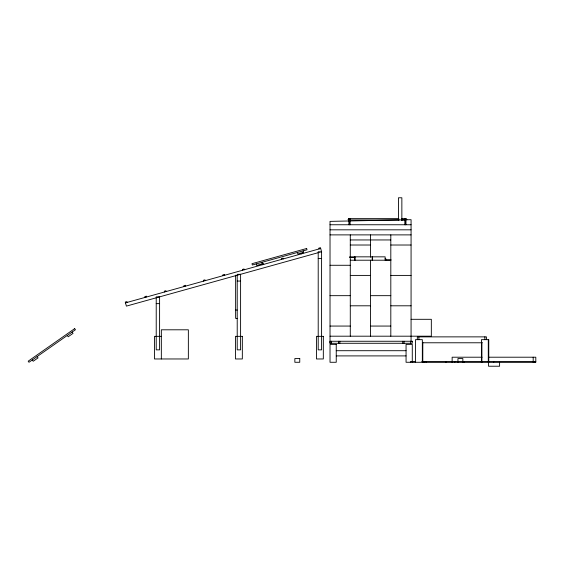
<?xml version="1.0" encoding="UTF-8"?>
<svg xmlns="http://www.w3.org/2000/svg" width="564" height="564" viewBox="0 0 564 564"><rect width="100%" height="100%" fill="white"/><g stroke="black" fill="none" stroke-linecap="round" stroke-linejoin="round"><path stroke-width="0.85" d="M125.49 302.868L320.683 248.498M405.932 218.536L405.932 219.544M348.996 218.635L398.847 218.635M401.462 218.635L405.932 218.635M406.031 219.445L406.94 219.544L405.826 219.65M349.095 219.65L347.981 219.544L348.89 219.445L348.89 218.536L348.996 219.544M349.913 219.988L399.241 219.988M401.744 219.988L405.008 219.988M330.025 224.754L411.071 224.754M330.025 229.823L411.071 229.823M330.025 234.885L411.071 234.885M350.286 239.954L390.81 239.954M350.286 245.016L370.548 245.016M390.81 245.016L411.071 245.016M349.574 256.839L385.141 256.839L385.141 260.216M349.617 257.48L354.749 257.48M318.209 258.502L321.586 258.502M385.141 258.523L385.748 258.523L385.748 260.216M385.832 259.877L391.099 259.877M350.286 260.216L390.81 260.216M330.025 265.277L350.286 265.277M350.286 275.408L370.548 275.408M390.81 275.408L411.071 275.408M237.218 281.062L240.595 281.062M330.025 295.67L350.286 295.67M370.548 295.67L390.81 295.67M156.221 303.629L159.598 303.629M350.286 305.801L370.548 305.801M390.81 305.801L411.071 305.801M235.632 310.045L237.218 310.045M237.218 318.399L235.632 318.399L235.632 275.176M411.071 319.309L431.333 319.309L431.333 336.193L330.025 336.193M330.025 326.062L350.286 326.062M370.548 326.062L390.81 326.062M161.339 336.348L154.48 336.348L154.48 358.965L188.355 358.965L188.355 329.799L161.339 329.799L161.339 358.965M422.429 342.778L482.227 342.778M336.243 350.709L406.059 350.709M336.243 355.905L406.059 355.905M482.086 357.209L452.138 357.209L452.138 362.278M489.108 357.209L535.8 357.209L535.8 362.278L406.059 362.278L406.059 344.378L412.277 344.378L412.277 362.278M415.633 361.665L410.38 361.665L410.38 362.278M421.759 361.665L535.8 361.665M72.129 332.062L73.038 333.359L68.195 336.75L67.285 335.446M37.132 356.561L38.049 357.865L33.206 361.249L32.296 359.952M319.055 248.95L318.829 248.139L320.458 247.681L321.586 251.748L321.586 349.856L318.209 349.856L318.209 251.748L321.586 251.748L126.399 306.118L125.264 302.057L126.893 301.599L127.119 302.417M303.101 250.881L303.531 252.411L297.834 253.997L297.411 252.468M302.565 252.665L302.79 253.483M300.936 253.123L301.162 253.934M283.269 258.918L283.043 258.108L281.415 258.559L281.64 259.369M263.748 264.354L263.522 263.543L256.676 265.447L256.253 263.917M261.95 262.331L262.373 263.86M261.9 263.994L262.126 264.805M244.233 269.789L244.008 268.979L242.379 269.43L242.605 270.248M224.712 275.232L224.486 274.414L222.858 274.865L223.09 275.683M205.197 280.668L204.965 279.85L203.343 280.308L203.569 281.119M185.676 286.103L185.45 285.292L183.822 285.744L184.047 286.554M166.154 291.539L165.929 290.728L164.3 291.179L164.533 291.99M146.64 296.974L146.414 296.163L144.786 296.615L145.011 297.432M535.06 361.665L535.06 362.278M533.184 357.209L533.184 362.278M499.598 362.278L499.598 366.226L488.558 366.226L488.558 362.278M493.704 361.665L493.704 362.278M488.769 362.278L488.769 339.662L481.43 339.662L481.43 362.278M488.29 339.662L488.29 362.278M486.45 339.401L486.45 336.87L417.325 336.87L417.325 339.401M484.864 336.87L484.864 339.401M481.903 342.27L481.903 362.278M481.296 361.665L481.296 362.278M464.144 361.665L464.144 362.278M462.847 362.278L462.847 358.563L457.947 358.563L457.947 362.278M454.753 361.665L454.753 362.278M445.92 361.665L445.92 362.278M426.165 361.665L426.165 362.278M424.481 361.665L424.481 362.278M423.938 361.665L423.938 362.278M423.331 361.665L423.331 362.278M422.817 342.27L422.788 362.278M422.337 362.278L422.337 339.662L415.478 339.662L415.478 362.278M418.911 336.87L418.911 339.401M411.071 341.262L411.071 219.692L330.025 221.377L330.025 343.286M410.719 341.262L410.719 343.286M405.826 218.635L405.826 224.754M405.727 218.635L405.727 224.754M404.818 218.635L404.818 224.754M404.036 341.262L404.036 343.286M402.788 341.262L402.788 343.286M401.857 220.545L401.857 197.774L398.48 197.774L398.48 220.545M390.81 234.885L390.81 336.193M372.571 256.839L372.571 260.335M372.198 256.839L372.198 260.335M370.548 234.885L370.548 257.177M370.548 260.216L370.548 336.193M354.982 256.839L354.982 260.335M354.749 256.867L354.749 260.145M350.286 234.885L350.286 336.193M350.11 218.635L350.11 224.754M349.194 218.635L349.194 224.754M349.095 218.635L349.095 224.754M339.838 341.262L339.838 343.286M338.59 341.262L338.59 343.286M331.498 341.262L331.498 343.286M74.674 328.629L28.2 361.171L28.976 362.278L75.449 329.736L74.674 328.629M306.647 248.491L251.988 263.705L252.348 265.002L307.006 249.796L306.647 248.491M240.595 274.308L237.218 274.308L237.218 349.856L240.595 349.856L240.595 274.308M159.598 296.875L156.221 296.875L156.221 349.856L159.598 349.856L159.598 296.875M242.337 336.348L235.477 336.348L235.477 358.965L242.337 358.965L242.337 336.348M323.327 336.348L316.467 336.348L316.467 358.965L323.327 358.965L323.327 336.348M412.277 341.262L329.94 341.262L329.94 343.286L412.277 343.286L412.277 341.262M336.243 344.378L330.025 344.378L330.025 362.278L336.243 362.278L336.243 344.378M299.752 358.563L294.852 358.563L294.852 362.278L299.752 362.278L299.752 358.563"/></g></svg>
